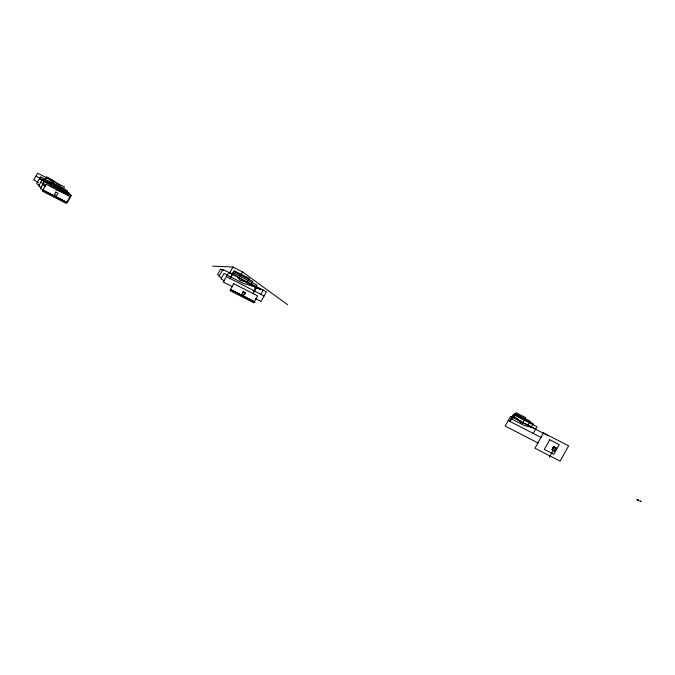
<?xml version="1.0" encoding="UTF-8"?>
<svg xmlns="http://www.w3.org/2000/svg" width="675" height="675" viewBox="0 0 675 675"><rect width="100%" height="100%" fill="white"/><g stroke="black" fill="none" stroke-linecap="round" stroke-linejoin="round"><path stroke-width="1.01" d="M67.179 202.458L40.449 188.654L41.234 187.068M40.449 188.654L46.659 177.019L53.443 180.512L71.179 195.607L67.323 202.483M44.246 181.322L46.659 177.019L65.964 193.084M44.137 181.651L46.069 178.208M43.487 190.519L67.382 202.719M51.03 184.815L53.443 180.512M61.948 191.498L64.488 186.967L37.606 173.137L33.75 180.014L38.382 182.402M65.888 193.219L67.34 190.645L40.458 176.816L36.602 183.693L39.378 185.119M67.753 195.809L69.263 193.126L42.382 179.297L38.526 186.173L41.302 187.599M229.567 273.147L233.01 267.005L242.528 271.907L287.55 304.661M232.234 274.244L234.2 270.734L249.362 278.53L246.898 282.918M230.327 277.779L233.778 271.637L252.686 281.374L250.231 285.753M229.913 279.062L233.356 272.919L256.973 285.069L253.522 291.212M254.863 302.181L230.774 289.626L254.669 301.936M230.993 289.913L254.897 302.113M238.073 277.889L239.051 278.041L242.528 271.907M252.973 293.929L256.913 286.917M260.651 294.688L263.216 290.115C256.567 288.006 250.94 284.993 243.945 283.728L223.982 273.451L220.902 278.944L224.581 280.834M509.448 421.588L513.388 414.568L536.996 426.718L533.064 433.738M510.384 420.972L514.325 413.961L533.242 423.689L531.267 427.199M511.633 419.605L515.076 413.471L530.229 421.267L527.774 425.655M513.742 417.125L516.198 412.737L525.724 417.639L522.771 422.896M552.049 449.727L553.829 446.546L555.719 447.517L556.133 448.048L554.344 451.229L552.049 449.727L553.306 450.377M552.462 450.259L554.242 447.078L553.829 446.546M549.442 457.169L553.196 450.478M554.377 449.904L555.719 447.517M239.051 278.041L240.359 278.513M212.718 266.152L233.01 267.005M57.122 190.198L68.69 194.138M54.692 187.059L51.68 186.401L49.486 183.668L39.378 178.74M518.94 420.626L520.898 420.998L523.268 422.989M56.506 190.029L55.628 189.709M637.799 500.04L638.314 500.318M535.68 429.072L534.313 428.136L523.977 425.368L511.059 418.719M64.412 192.215L55.173 187.237M548.277 435.805L510.57 416.399L505.162 426.052L538.262 443.087M223.358 270.506L220.598 269.089L217.519 274.582L219.358 275.527M258.306 288.487L242.595 280.403L240.511 278.589M260.162 289.634L246.611 282.091L240.123 280.26L237.043 276.421L222.868 269.502L218.97 276.446L221.729 277.872M35.944 176.099L47.739 182.166L49.79 182.638L62.826 189.928M44.305 181.778L71.179 195.607M508.241 420.559L541.35 437.594M226.403 276.564L264.102 295.971M40.719 182.258L46.06 185.001M554.242 447.078L556.133 448.048M42.643 184.739L45.428 186.165M232.512 286.791L223.315 282.057L228.732 272.413L266.431 291.819L261.023 301.463L255.504 298.62M242.629 291.997L245.388 293.414M531.52 426.743L525.007 423.52L520.678 422.575L517.598 418.745L512.941 416.424M638.094 500.167L637.554 499.837M553.93 450.697L554.344 451.229M46.229 184.258L42.373 191.135L66.251 203.42L70.107 196.543L46.229 184.258M55.747 192.113L54.464 194.4L56.725 195.564L58.016 193.269L55.747 192.113M233.744 283.652L229.88 290.528L253.758 302.813L257.622 295.937L233.744 283.652M243.262 291.507L241.979 293.794L244.24 294.958L245.523 292.672L243.262 291.507M543.51 432.92L534.938 448.2L560.073 461.135L568.645 445.854L543.51 432.92M549.737 439.754L544.328 449.398L553.846 454.3L559.263 444.648L549.737 439.754M552.926 447.753L552.344 449.634L552.926 447.753M638.179 500.091L637.048 499.508L638.179 500.091M641.005 501.542L639.875 500.96L641.005 501.542"/></g></svg>
